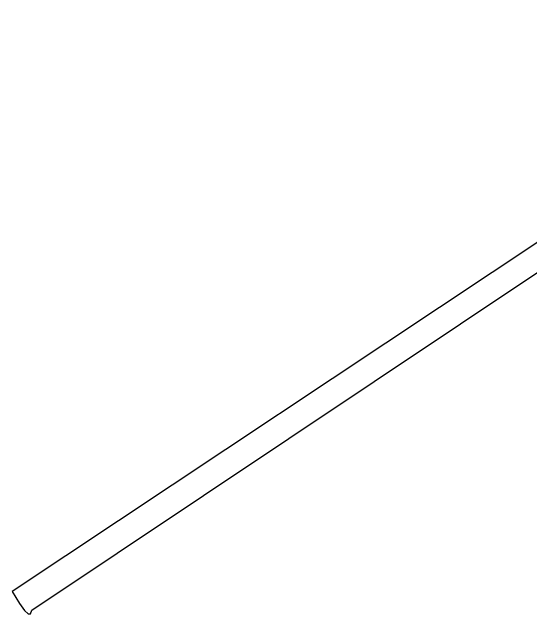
# Model space of a CAD drawing. Extents: x -99 to 383, y -48 to 207.
# Drawn here: x -99 to -19.3, y 4.9 to 97.4 of the extents above; entities that cross this region are included whole.
import ezdxf

# ---------------------------------------------------------------- set-up
doc = ezdxf.new("R2010")
doc.units = 0

msp = doc.modelspace()

# ---------------------------------------------------------------- linework, layer by layer
at = {"layer": 'Image'}
for p, q in [((34.986646, 97.385088), (-98.9949, 8.35246)), ((-95.96441, 5.46209), (37.2182, 94.494698)), ((-98.9949, 8.35246), (-97.83796, 6.50726)), ((-97.83796, 6.50726), (-97.07941, 5.408129)), ((-97.07941, 5.408129), (-96.528124, 4.875268)), ((-96.528124, 4.875268), (-96.163368, 4.897109)), ((-96.163368, 4.897109), (-95.96441, 5.46209))]:
    msp.add_line(p, q, dxfattribs=at)

doc.saveas('drawing.dxf')
